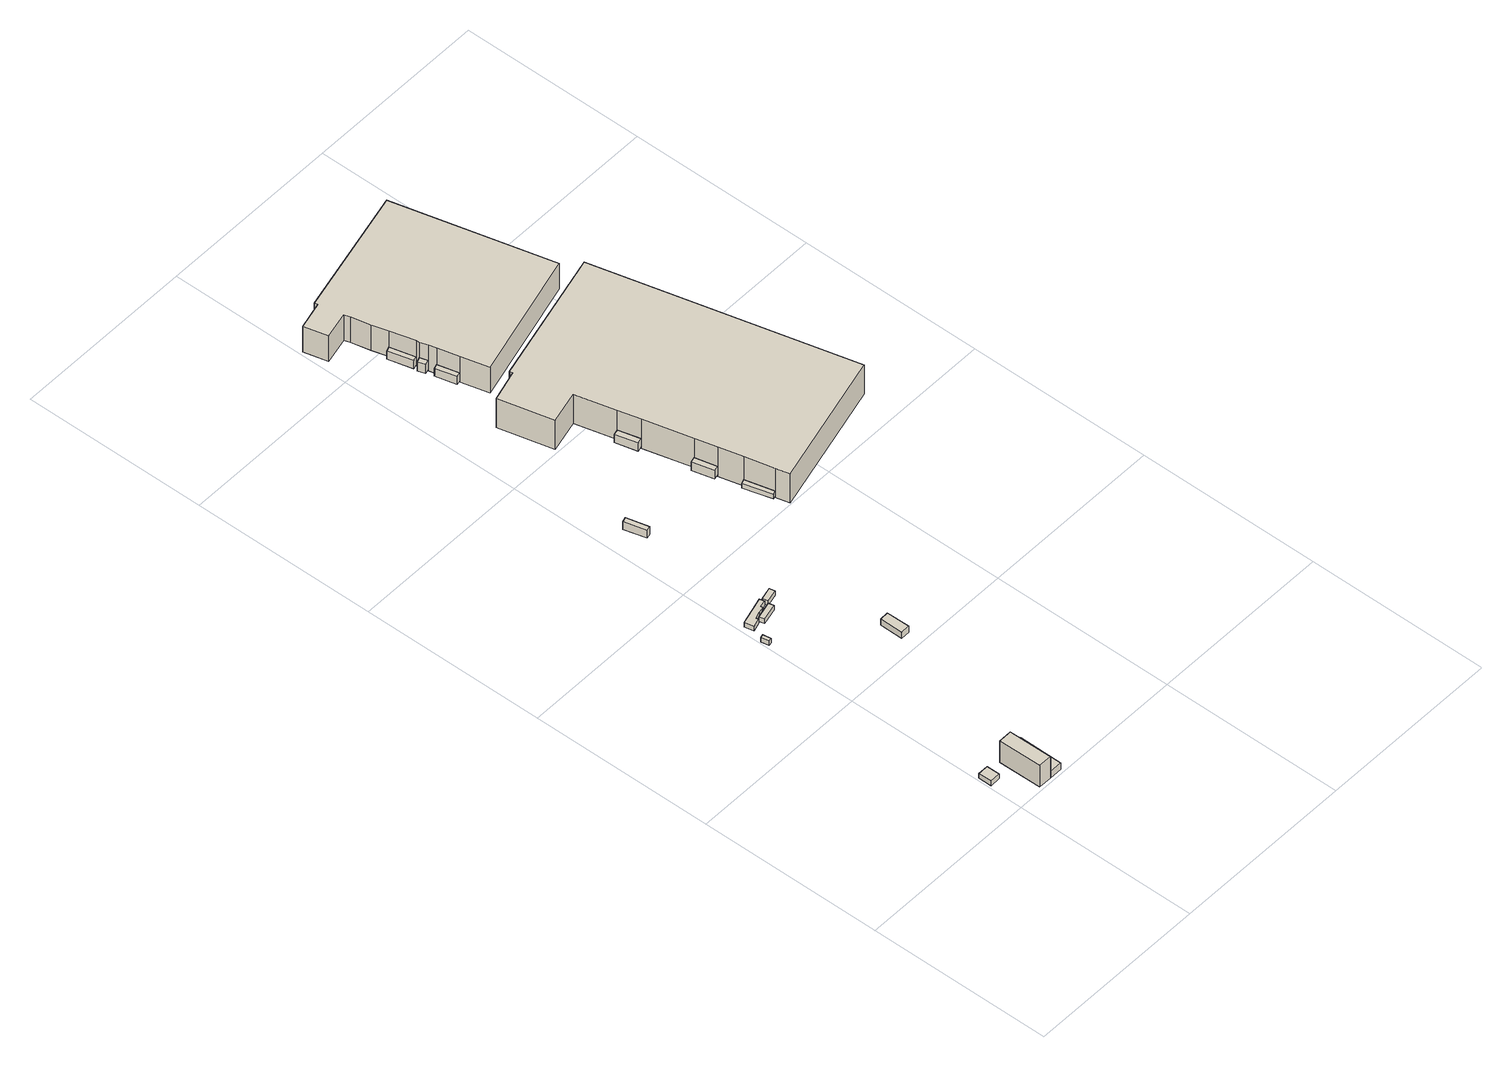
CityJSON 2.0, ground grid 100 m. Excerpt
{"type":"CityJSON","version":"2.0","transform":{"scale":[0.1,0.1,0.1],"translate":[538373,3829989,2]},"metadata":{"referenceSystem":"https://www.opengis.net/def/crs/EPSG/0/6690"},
"CityObjects":{
"building1":{"type":"Building","attributes":{"計測周辺長":25.77,"1/2500図郭":92,"区名":"住之江区","町丁目名称":"南港南４丁目","街区番号":2,"class":"3001","usage":"452","storeysAboveGround":1,"BuildingDetailAttribute.buildingRoofEdgeArea":39.67,"BuildingDetailAttribute.buildingStructureType":"603","BuildingDetailAttribute.buildingStructureOrgType":"3","BuildingDetailAttribute.detailedUsage":"1620","BuildingDetailAttribute.specifiedBuildingCoverageRate":0.6,"BuildingDetailAttribute.surveyYear":2017,"BuildingHighTideRiskAttribute.description":"1","BuildingHighTideRiskAttribute.rank":"2","BuildingHighTideRiskAttribute.depth":2.29,"BuildingIDAttribute.prefecture":"27","BuildingIDAttribute.city":"27125"},"geometry":[{"type":"Solid","lod":"1","boundaries":[[[[0,1,2,3]],[[2,4,5,3]],[[1,6,4,2]],[[0,7,6,1]],[[3,5,7,0]],[[4,6,7,5]]]]}]},
"building2":{"type":"Building","attributes":{"計測周辺長":76.04,"1/2500図郭":92,"区名":"住之江区","町丁目名称":"南港南４丁目","街区番号":2,"class":"3002","usage":"452","measuredHeight":14,"storeysAboveGround":3,"BuildingDetailAttribute.buildingRoofEdgeArea":340.61,"BuildingDetailAttribute.buildingStructureType":"603","BuildingDetailAttribute.buildingStructureOrgType":"3","BuildingDetailAttribute.detailedUsage":"1620","BuildingDetailAttribute.specifiedBuildingCoverageRate":0.6,"BuildingDetailAttribute.surveyYear":2017,"BuildingTsunamiRiskAttribute.description":"1","BuildingTsunamiRiskAttribute.rank":"1","BuildingTsunamiRiskAttribute.depth":0.02,"BuildingHighTideRiskAttribute.description":"1","BuildingHighTideRiskAttribute.rank":"2","BuildingHighTideRiskAttribute.depth":2.28,"BuildingIDAttribute.prefecture":"27","BuildingIDAttribute.city":"27125"},"geometry":[{"type":"Solid","lod":"1","boundaries":[[[[8,9,10,11]],[[10,12,13,11]],[[9,14,12,10]],[[8,15,14,9]],[[11,13,15,8]],[[12,14,15,13]]]]}]},
"building3":{"type":"Building","attributes":{"計測周辺長":76.04,"1/2500図郭":92,"区名":"住之江区","町丁目名称":"南港南４丁目","街区番号":2,"class":"3001","usage":"452","measuredHeight":4.3,"storeysAboveGround":3,"BuildingDetailAttribute.buildingRoofEdgeArea":340.61,"BuildingDetailAttribute.buildingStructureType":"603","BuildingDetailAttribute.buildingStructureOrgType":"3","BuildingDetailAttribute.detailedUsage":"1620","BuildingDetailAttribute.specifiedBuildingCoverageRate":0.6,"BuildingDetailAttribute.surveyYear":2017,"BuildingTsunamiRiskAttribute.description":"1","BuildingTsunamiRiskAttribute.rank":"1","BuildingTsunamiRiskAttribute.depth":0.08,"BuildingHighTideRiskAttribute.description":"1","BuildingHighTideRiskAttribute.rank":"2","BuildingHighTideRiskAttribute.depth":2.3,"BuildingIDAttribute.prefecture":"27","BuildingIDAttribute.city":"27125"},"geometry":[{"type":"Solid","lod":"1","boundaries":[[[[10,16,17,11]],[[17,18,19,11]],[[16,20,18,17]],[[10,21,20,16]],[[11,19,21,10]],[[18,20,21,19]]]]}]},
"building4":{"type":"Building","attributes":{"計測周辺長":12.7,"1/2500図郭":92,"区名":"住之江区","町丁目名称":"南港南５丁目","街区番号":6,"class":"3001","usage":"401","storeysAboveGround":1,"BuildingDetailAttribute.buildingRoofEdgeArea":8.3,"BuildingDetailAttribute.buildingStructureType":"610","BuildingDetailAttribute.buildingStructureOrgType":"2","BuildingDetailAttribute.detailedUsage":"1310","BuildingDetailAttribute.specifiedBuildingCoverageRate":0.6,"BuildingDetailAttribute.surveyYear":2017,"BuildingTsunamiRiskAttribute.description":"1","BuildingTsunamiRiskAttribute.rank":"1","BuildingTsunamiRiskAttribute.depth":0.2,"BuildingIDAttribute.prefecture":"27","BuildingIDAttribute.city":"27125"},"geometry":[{"type":"Solid","lod":"1","boundaries":[[[[22,23,24,25]],[[24,26,27,25]],[[23,28,26,24]],[[22,29,28,23]],[[25,27,29,22]],[[26,28,29,27]]]]}]},
"building5":{"type":"Building","attributes":{"計測周辺長":42.12,"1/2500図郭":92,"区名":"住之江区","町丁目名称":"南港南５丁目","街区番号":6,"class":"3001","usage":"401","storeysAboveGround":1,"BuildingDetailAttribute.buildingRoofEdgeArea":62.11,"BuildingDetailAttribute.buildingStructureType":"610","BuildingDetailAttribute.buildingStructureOrgType":"2","BuildingDetailAttribute.detailedUsage":"1310","BuildingDetailAttribute.specifiedBuildingCoverageRate":0.6,"BuildingDetailAttribute.surveyYear":2017,"BuildingTsunamiRiskAttribute.description":"1","BuildingTsunamiRiskAttribute.rank":"1","BuildingTsunamiRiskAttribute.depth":0.29,"BuildingIDAttribute.prefecture":"27","BuildingIDAttribute.city":"27125"},"geometry":[{"type":"Solid","lod":"1","boundaries":[[[[30,31,32,33,34,35,36,37,38,39]],[[38,40,41,39]],[[37,42,40,38]],[[36,43,42,37]],[[35,44,43,36]],[[34,45,44,35]],[[33,46,45,34]],[[32,47,46,33]],[[31,48,47,32]],[[30,49,48,31]],[[39,41,49,30]],[[40,42,43,44,45,46,47,48,49,41]]]]}]},
"building6":{"type":"Building","attributes":{"計測周辺長":24.85,"1/2500図郭":92,"区名":"住之江区","町丁目名称":"南港南５丁目","街区番号":6,"class":"3001","usage":"454","storeysAboveGround":1,"BuildingDetailAttribute.buildingRoofEdgeArea":28.14,"BuildingDetailAttribute.buildingStructureType":"610","BuildingDetailAttribute.buildingStructureOrgType":"2","BuildingDetailAttribute.detailedUsage":"1930","BuildingDetailAttribute.specifiedBuildingCoverageRate":0.6,"BuildingDetailAttribute.surveyYear":2017,"BuildingTsunamiRiskAttribute.description":"1","BuildingTsunamiRiskAttribute.rank":"2","BuildingTsunamiRiskAttribute.depth":0.6,"BuildingIDAttribute.prefecture":"27","BuildingIDAttribute.city":"27125"},"geometry":[{"type":"Solid","lod":"1","boundaries":[[[[50,51,52,53]],[[52,54,55,53]],[[51,56,54,52]],[[50,57,56,51]],[[53,55,57,50]],[[54,56,57,55]]]]}]},
"building7":{"type":"Building","attributes":{"計測周辺長":20.04,"1/2500図郭":92,"区名":"住之江区","町丁目名称":"南港南５丁目","街区番号":6,"class":"3001","usage":"401","storeysAboveGround":1,"BuildingDetailAttribute.buildingRoofEdgeArea":21.49,"BuildingDetailAttribute.buildingStructureType":"610","BuildingDetailAttribute.buildingStructureOrgType":"2","BuildingDetailAttribute.detailedUsage":"1310","BuildingDetailAttribute.specifiedBuildingCoverageRate":0.6,"BuildingDetailAttribute.surveyYear":2017,"BuildingTsunamiRiskAttribute.description":"1","BuildingTsunamiRiskAttribute.rank":"2","BuildingTsunamiRiskAttribute.depth":0.6,"BuildingIDAttribute.prefecture":"27","BuildingIDAttribute.city":"27125"},"geometry":[{"type":"Solid","lod":"1","boundaries":[[[[58,59,60,61]],[[60,62,63,61]],[[59,64,62,60]],[[58,65,64,59]],[[61,63,65,58]],[[62,64,65,63]]]]}]},
"building8":{"type":"Building","attributes":{"計測周辺長":35.01,"1/2500図郭":92,"区名":"住之江区","町丁目名称":"南港南５丁目","街区番号":6,"class":"3001","usage":"454","measuredHeight":4,"storeysAboveGround":1,"BuildingDetailAttribute.buildingRoofEdgeArea":61.53,"BuildingDetailAttribute.buildingStructureType":"610","BuildingDetailAttribute.buildingStructureOrgType":"2","BuildingDetailAttribute.detailedUsage":"1930","BuildingDetailAttribute.specifiedBuildingCoverageRate":0.6,"BuildingDetailAttribute.surveyYear":2017,"BuildingTsunamiRiskAttribute.description":"1","BuildingTsunamiRiskAttribute.rank":"2","BuildingTsunamiRiskAttribute.depth":1.53,"BuildingIDAttribute.prefecture":"27","BuildingIDAttribute.city":"27125"},"geometry":[{"type":"Solid","lod":"1","boundaries":[[[[66,67,68,69]],[[68,70,71,69]],[[67,72,70,68]],[[66,73,72,67]],[[69,71,73,66]],[[70,72,73,71]]]]}]},
"building9":{"type":"Building","attributes":{"計測周辺長":29.84,"1/2500図郭":92,"区名":"住之江区","町丁目名称":"南港南５丁目","街区番号":5,"class":"3003","usage":"431","measuredHeight":5.2,"storeysAboveGround":1,"BuildingDetailAttribute.buildingRoofEdgeArea":32.97,"BuildingDetailAttribute.buildingStructureType":"603","BuildingDetailAttribute.buildingStructureOrgType":"3","BuildingDetailAttribute.detailedUsage":"1720","BuildingDetailAttribute.specifiedBuildingCoverageRate":0.6,"BuildingDetailAttribute.surveyYear":2017,"BuildingHighTideRiskAttribute.description":"1","BuildingHighTideRiskAttribute.rank":"2","BuildingHighTideRiskAttribute.depth":2.08,"BuildingIDAttribute.prefecture":"27","BuildingIDAttribute.city":"27125"},"geometry":[{"type":"Solid","lod":"1","boundaries":[[[[74,75,76,77]],[[76,78,79,77]],[[75,80,78,76]],[[74,81,80,75]],[[77,79,81,74]],[[78,80,81,79]]]]}]},
"building10":{"type":"Building","attributes":{"計測周辺長":36.61,"1/2500図郭":92,"区名":"住之江区","町丁目名称":"南港南５丁目","街区番号":4,"class":"3003","usage":"431","storeysAboveGround":1,"BuildingDetailAttribute.buildingRoofEdgeArea":38.09,"BuildingDetailAttribute.buildingStructureType":"603","BuildingDetailAttribute.buildingStructureOrgType":"3","BuildingDetailAttribute.detailedUsage":"1720","BuildingDetailAttribute.specifiedBuildingCoverageRate":0.6,"BuildingDetailAttribute.surveyYear":2017,"BuildingHighTideRiskAttribute.description":"1","BuildingHighTideRiskAttribute.rank":"2","BuildingHighTideRiskAttribute.depth":2.27,"BuildingIDAttribute.prefecture":"27","BuildingIDAttribute.city":"27125"},"geometry":[{"type":"Solid","lod":"1","boundaries":[[[[82,83,84,85]],[[84,86,87,85]],[[83,88,86,84]],[[82,89,88,83]],[[85,87,89,82]],[[86,88,89,87]]]]}]},
"building11":{"type":"Building","attributes":{"計測周辺長":29.83,"1/2500図郭":92,"区名":"住之江区","町丁目名称":"南港南５丁目","街区番号":4,"class":"3003","usage":"431","measuredHeight":5.5,"storeysAboveGround":1,"BuildingDetailAttribute.buildingRoofEdgeArea":36.56,"BuildingDetailAttribute.buildingStructureType":"603","BuildingDetailAttribute.buildingStructureOrgType":"3","BuildingDetailAttribute.detailedUsage":"1720","BuildingDetailAttribute.specifiedBuildingCoverageRate":0.6,"BuildingDetailAttribute.surveyYear":2017,"BuildingTsunamiRiskAttribute.description":"1","BuildingTsunamiRiskAttribute.rank":"1","BuildingTsunamiRiskAttribute.depth":0.03,"BuildingHighTideRiskAttribute.description":"1","BuildingHighTideRiskAttribute.rank":"2","BuildingHighTideRiskAttribute.depth":2.47,"BuildingIDAttribute.prefecture":"27","BuildingIDAttribute.city":"27125"},"geometry":[{"type":"Solid","lod":"1","boundaries":[[[[90,91,92,93]],[[92,94,95,93]],[[91,96,94,92]],[[90,97,96,91]],[[93,95,97,90]],[[94,96,97,95]]]]}]},
"building12":{"type":"Building","attributes":{"計測周辺長":30.03,"1/2500図郭":92,"区名":"住之江区","町丁目名称":"南港南５丁目","街区番号":4,"class":"3003","usage":"431","measuredHeight":5.3,"storeysAboveGround":1,"BuildingDetailAttribute.buildingRoofEdgeArea":36.59,"BuildingDetailAttribute.buildingStructureType":"603","BuildingDetailAttribute.buildingStructureOrgType":"3","BuildingDetailAttribute.detailedUsage":"1720","BuildingDetailAttribute.specifiedBuildingCoverageRate":0.6,"BuildingDetailAttribute.surveyYear":2017,"BuildingTsunamiRiskAttribute.description":"1","BuildingTsunamiRiskAttribute.rank":"1","BuildingTsunamiRiskAttribute.depth":0.01,"BuildingHighTideRiskAttribute.description":"1","BuildingHighTideRiskAttribute.rank":"2","BuildingHighTideRiskAttribute.depth":2.35,"BuildingIDAttribute.prefecture":"27","BuildingIDAttribute.city":"27125"},"geometry":[{"type":"Solid","lod":"1","boundaries":[[[[98,99,100,101]],[[100,102,103,101]],[[99,104,102,100]],[[98,105,104,99]],[[101,103,105,98]],[[102,104,105,103]]]]}]},
"building13":{"type":"Building","attributes":{"計測周辺長":28.38,"1/2500図郭":92,"区名":"住之江区","町丁目名称":"南港南５丁目","街区番号":4,"class":"3003","usage":"431","measuredHeight":5.2,"storeysAboveGround":1,"BuildingDetailAttribute.buildingRoofEdgeArea":30.19,"BuildingDetailAttribute.buildingStructureType":"603","BuildingDetailAttribute.buildingStructureOrgType":"3","BuildingDetailAttribute.detailedUsage":"1720","BuildingDetailAttribute.specifiedBuildingCoverageRate":0.6,"BuildingDetailAttribute.surveyYear":2017,"BuildingTsunamiRiskAttribute.description":"1","BuildingTsunamiRiskAttribute.rank":"1","BuildingTsunamiRiskAttribute.depth":0.07,"BuildingHighTideRiskAttribute.description":"1","BuildingHighTideRiskAttribute.rank":"2","BuildingHighTideRiskAttribute.depth":2.5,"BuildingIDAttribute.prefecture":"27","BuildingIDAttribute.city":"27125"},"geometry":[{"type":"Solid","lod":"1","boundaries":[[[[106,107,108,109]],[[108,110,111,109]],[[107,112,110,108]],[[106,113,112,107]],[[109,111,113,106]],[[110,112,113,111]]]]}]},
"building14":{"type":"Building","attributes":{"計測周辺長":14.4,"1/2500図郭":92,"区名":"住之江区","町丁目名称":"南港南５丁目","街区番号":4,"class":"3003","usage":"431","measuredHeight":5.9,"storeysAboveGround":1,"BuildingDetailAttribute.buildingRoofEdgeArea":12.44,"BuildingDetailAttribute.buildingStructureType":"603","BuildingDetailAttribute.buildingStructureOrgType":"3","BuildingDetailAttribute.detailedUsage":"1720","BuildingDetailAttribute.specifiedBuildingCoverageRate":0.6,"BuildingDetailAttribute.surveyYear":2017,"BuildingHighTideRiskAttribute.description":"1","BuildingHighTideRiskAttribute.rank":"2","BuildingHighTideRiskAttribute.depth":2.51,"BuildingIDAttribute.prefecture":"27","BuildingIDAttribute.city":"27125"},"geometry":[{"type":"Solid","lod":"1","boundaries":[[[[114,115,116,117]],[[116,118,119,117]],[[115,120,118,116]],[[114,121,120,115]],[[117,119,121,114]],[[118,120,121,119]]]]}]},
"building15":{"type":"Building","attributes":{"計測周辺長":32.35,"1/2500図郭":92,"区名":"住之江区","町丁目名称":"南港南５丁目","街区番号":4,"class":"3003","usage":"431","measuredHeight":5.4,"storeysAboveGround":1,"BuildingDetailAttribute.buildingRoofEdgeArea":35.66,"BuildingDetailAttribute.buildingStructureType":"603","BuildingDetailAttribute.buildingStructureOrgType":"3","BuildingDetailAttribute.detailedUsage":"1720","BuildingDetailAttribute.specifiedBuildingCoverageRate":0.6,"BuildingDetailAttribute.surveyYear":2017,"BuildingTsunamiRiskAttribute.description":"1","BuildingTsunamiRiskAttribute.rank":"1","BuildingTsunamiRiskAttribute.depth":0.02,"BuildingHighTideRiskAttribute.description":"1","BuildingHighTideRiskAttribute.rank":"2","BuildingHighTideRiskAttribute.depth":2.58,"BuildingIDAttribute.prefecture":"27","BuildingIDAttribute.city":"27125"},"geometry":[{"type":"Solid","lod":"1","boundaries":[[[[122,123,124,125]],[[124,126,127,125]],[[123,128,126,124]],[[122,129,128,123]],[[125,127,129,122]],[[126,128,129,127]]]]}]},
"building16":{"type":"Building","attributes":{"計測周辺長":466.18,"1/2500図郭":92,"区名":"住之江区","町丁目名称":"南港南５丁目","街区番号":4,"class":"3002","usage":"431","measuredHeight":19.1,"storeysAboveGround":1,"BuildingDetailAttribute.buildingRoofEdgeArea":11056.93,"BuildingDetailAttribute.buildingStructureType":"603","BuildingDetailAttribute.buildingStructureOrgType":"3","BuildingDetailAttribute.detailedUsage":"1720","BuildingDetailAttribute.specifiedBuildingCoverageRate":0.6,"BuildingDetailAttribute.surveyYear":2017,"BuildingTsunamiRiskAttribute.description":"1","BuildingTsunamiRiskAttribute.rank":"2","BuildingTsunamiRiskAttribute.depth":0.5,"BuildingHighTideRiskAttribute.description":"1","BuildingHighTideRiskAttribute.rank":"2","BuildingHighTideRiskAttribute.depth":2,"BuildingIDAttribute.prefecture":"27","BuildingIDAttribute.city":"27125"},"geometry":[{"type":"Solid","lod":"1","boundaries":[[[[130,131,132,133,134,135,136,137,138,139,140,141,142,143]],[[142,144,145,143]],[[141,146,144,142]],[[140,147,146,141]],[[139,148,147,140]],[[138,149,148,139]],[[137,150,149,138]],[[136,151,150,137]],[[135,152,151,136]],[[134,153,152,135]],[[133,154,153,134]],[[132,155,154,133]],[[131,156,155,132]],[[130,157,156,131]],[[143,145,157,130]],[[144,146,147,148,149,150,151,152,153,154,155,156,157,145]]]]}]},
"building17":{"type":"Building","attributes":{"計測周辺長":346.87,"1/2500図郭":92,"区名":"住之江区","町丁目名称":"南港南５丁目","街区番号":4,"class":"3002","usage":"431","measuredHeight":16.7,"storeysAboveGround":1,"BuildingDetailAttribute.buildingRoofEdgeArea":6432.46,"BuildingDetailAttribute.buildingStructureType":"603","BuildingDetailAttribute.buildingStructureOrgType":"3","BuildingDetailAttribute.detailedUsage":"1720","BuildingDetailAttribute.specifiedBuildingCoverageRate":0.6,"BuildingDetailAttribute.surveyYear":2017,"BuildingTsunamiRiskAttribute.description":"1","BuildingTsunamiRiskAttribute.rank":"1","BuildingTsunamiRiskAttribute.depth":0.02,"BuildingHighTideRiskAttribute.description":"1","BuildingHighTideRiskAttribute.rank":"2","BuildingHighTideRiskAttribute.depth":2,"BuildingIDAttribute.prefecture":"27","BuildingIDAttribute.city":"27125"},"geometry":[{"type":"Solid","lod":"1","boundaries":[[[[158,159,160,161,162,163,164,165,166,167,168,169,170,171,172,173]],[[172,174,175,173]],[[171,176,174,172]],[[170,177,176,171]],[[169,178,177,170]],[[168,179,178,169]],[[167,180,179,168]],[[166,181,180,167]],[[165,182,181,166]],[[164,183,182,165]],[[163,184,183,164]],[[162,185,184,163]],[[161,186,185,162]],[[160,187,186,161]],[[159,188,187,160]],[[158,189,188,159]],[[173,175,189,158]],[[174,176,177,178,179,180,181,182,183,184,185,186,187,188,189,175]]]]}]}
},
"vertices":[
[5,253,15],[62,254,15],[63,182,15],[5,181,15],[63,182,45],[5,181,45],[62,254,45],[5,253,45],
[142,12,15],[140,246,15],[213,247,15],[215,10,15],[213,247,155],[215,10,155],[140,246,155],[142,12,155],
[285,248,15],[285,10,15],[285,10,58],[215,10,58],[285,248,58],[213,247,58],
[2,1541,13],[20,1545,13],[28,1501,13],[10,1497,13],[28,1501,43],[10,1497,43],[20,1545,43],[2,1541,43],
[22,1658,12],[176,1701,12],[183,1675,12],[146,1667,12],[149,1655,12],[138,1650,12],[114,1646,12],[79,1635,12],[81,1623,12],[34,1609,12],[81,1623,42],[34,1609,42],[79,1635,42],[114,1646,42],[138,1650,42],[149,1655,42],[146,1667,42],[183,1675,42],[176,1701,42],[22,1658,42],
[94,1632,10],[185,1655,10],[193,1626,10],[101,1603,10],[193,1626,40],[101,1603,40],[185,1655,40],[94,1632,40],
[189,1694,11],[256,1712,11],[261,1681,11],[194,1663,11],[261,1681,41],[194,1663,41],[256,1712,41],[189,1694,41],
[439,1084,1],[440,1209,1],[488,1212,1],[489,1085,1],[488,1212,41],[489,1085,41],[440,1209,41],[439,1084,41],
[118,2458,18],[145,2466,18],[174,2346,18],[149,2341,18],[174,2346,69],[149,2341,69],[145,2466,69],[118,2458,69],
[722,2077,18],[702,2069,18],[658,2221,18],[683,2231,18],[658,2221,48],[683,2231,48],[702,2069,48],[722,2077,48],
[651,2358,17],[622,2351,17],[593,2465,17],[623,2473,17],[593,2465,72],[623,2473,72],[622,2351,72],[651,2358,72],
[558,2730,16],[528,2722,16],[499,2839,16],[529,2845,16],[499,2839,69],[529,2845,69],[528,2722,69],[558,2730,69],
[334,3610,16],[309,3602,16],[281,3714,16],[305,3722,16],[281,3714,68],[305,3722,68],[309,3602,68],[334,3610,68],
[295,3762,16],[268,3754,16],[255,3794,16],[282,3804,16],[255,3794,75],[282,3804,75],[268,3754,75],[295,3762,75],
[280,3822,16],[255,3814,16],[221,3944,16],[246,3954,16],[221,3944,69],[246,3954,69],[255,3814,69],[280,3822,69],
[475,3059,6],[300,3015,6],[230,3304,6],[397,3351,6],[394,3368,6],[1122,3555,6],[1463,2192,6],[740,2004,6],[722,2077,6],[683,2231,6],[651,2358,6],[623,2473,6],[558,2730,6],[529,2845,6],[558,2730,197],[529,2845,197],[623,2473,197],[651,2358,197],[683,2231,197],[722,2077,197],[740,2004,197],[1463,2192,197],[1122,3555,197],[394,3368,197],[397,3351,197],[230,3304,197],[300,3015,197],[475,3059,197],
[189,4171,7],[46,4137,7],[15,4264,7],[162,4301,7],[157,4318,7],[848,4487,7],[1059,3647,7],[371,3463,7],[334,3610,7],[305,3722,7],[295,3762,7],[282,3804,7],[280,3822,7],[246,3954,7],[222,4039,7],[199,4138,7],[222,4039,174],[199,4138,174],[246,3954,174],[280,3822,174],[282,3804,174],[295,3762,174],[305,3722,174],[334,3610,174],[371,3463,174],[1059,3647,174],[848,4487,174],[157,4318,174],[162,4301,174],[15,4264,174],[46,4137,174],[189,4171,174]
]}
